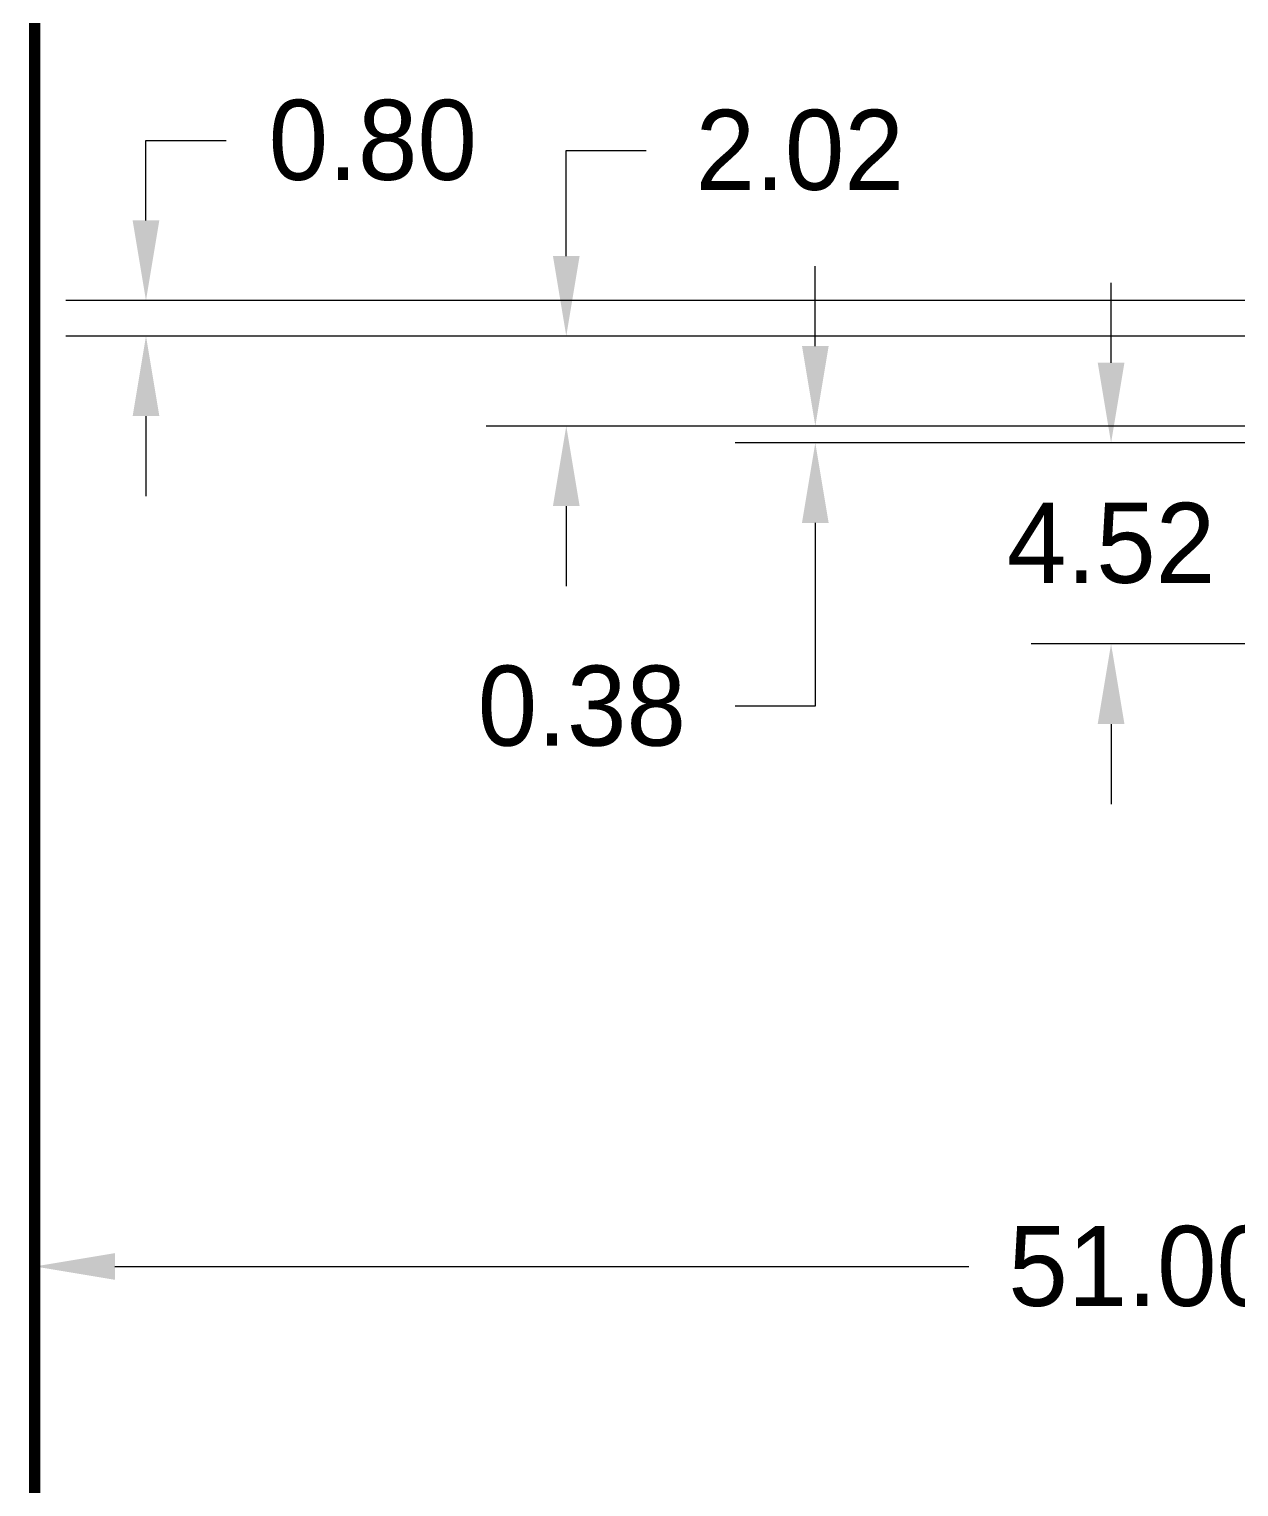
# Model space of a CAD drawing. Extents: x -8 to 251, y -10 to 232.
# Drawn here: x 4.87 to 32.07, y 72.54 to 105.33 of the extents above; entities that cross this region are included whole.
import ezdxf

# ---------------------------------------------------------------- set-up
doc = ezdxf.new("R2010")
doc.units = 0
doc.header["$MEASUREMENT"] = 0
doc.layers.get('0').update_dxf_attribs({"linetype": 'CONTINUOUS'})
doc.layers.get('Defpoints').update_dxf_attribs({"linetype": 'CONTINUOUS'})
doc.layers.add('BOARDOUTLINE', color=7, linetype='CONTINUOUS')
doc.dimstyles.new('Annotative', dxfattribs={"dimtxt": 0.18, "dimasz": 0.18, "dimexe": 0.18, "dimexo": 0.0625, "dimgap": 0.09, "dimtad": 0, "dimtih": 1, "dimtoh": 1, "dimzin": 0, "dimdsep": 46, "dimtxsty": 'Standard', "dimcen": 0.09, "dimadec": 0, "dimazin": 0, "dimtfac": 1, "dimtofl": 0, "dimtmove": 0, "dimatfit": 3, "dimfxl": 1, "dimtolj": 1, "dimtzin": 0, "dimarcsym": 0})

# ---------------------------------------------------------------- blocks, each defined once
blk = doc.blocks.new('*D52')
at = {"color": 0, "linetype": 'Continuous', "lineweight": -2}
for p, q in [((5, 88.575), (5, 75.7)), ((56, 80.375), (56, 75.7)), ((6.8, 77.5), (26, 77.5)), ((54.2, 77.5), (33.8, 77.5))]:
    blk.add_line(p, q, dxfattribs=at)
at = {"color": 0, "linetype": 'Continuous'}
for points in [[(6.8, 77.8), (6.8, 77.2), (5, 77.5)], [(54.2, 77.8), (54.2, 77.2), (56, 77.5)]]:
    blk.add_solid(points, dxfattribs=at)
at = {"layer": 'Defpoints', "color": 0, "linetype": 'Continuous'}
for p in [(5, 89.2), (56, 81), (5, 77.5)]:
    blk.add_point(p, dxfattribs=at)
at = {"color": 0, "linetype": 'Continuous', "insert": (29.9, 77.5), "char_height": 1.8, "attachment_point": 5}
blk.add_mtext('\\A1;51.00', dxfattribs=at)
blk = doc.blocks.new('*D76')
at = {"color": 0, "linetype": 'Continuous', "lineweight": -2}
for p, q in [((29.2, 97.824), (29.2, 99.624)), ((91.905, 96.024), (27.4, 96.024)), ((75.235, 91.5), (27.4, 91.5)), ((29.2, 89.7), (29.2, 87.9))]:
    blk.add_line(p, q, dxfattribs=at)
at = {"color": 0, "linetype": 'Continuous'}
for points in [[(28.9, 97.824), (29.5, 97.824), (29.2, 96.024)], [(28.9, 89.7), (29.5, 89.7), (29.2, 91.5)]]:
    blk.add_solid(points, dxfattribs=at)
at = {"layer": 'Defpoints', "color": 0, "linetype": 'Continuous'}
for p in [(92.53, 96.024), (29.2, 91.5), (75.86, 91.5)]:
    blk.add_point(p, dxfattribs=at)
at = {"color": 0, "linetype": 'Continuous', "insert": (29.2, 93.762), "char_height": 1.8, "attachment_point": 5}
blk.add_mtext('\\A1;4.52', dxfattribs=at)
blk = doc.blocks.new('*D77')
at = {"color": 0, "linetype": 'Continuous', "lineweight": -2}
for p, q in [((22.55, 98.2), (22.55, 100)), ((82.355, 96.4), (20.75, 96.4)), ((91.905, 96.024), (20.75, 96.024)), ((22.55, 94.224), (22.55, 90.1)), ((22.55, 90.1), (20.75, 90.1))]:
    blk.add_line(p, q, dxfattribs=at)
at = {"color": 0, "linetype": 'Continuous'}
for points in [[(22.25, 98.2), (22.85, 98.2), (22.55, 96.4)], [(22.25, 94.224), (22.85, 94.224), (22.55, 96.024)]]:
    blk.add_solid(points, dxfattribs=at)
at = {"layer": 'Defpoints', "color": 0, "linetype": 'Continuous'}
for p in [(82.98, 96.4), (22.55, 96.024), (92.53, 96.024)]:
    blk.add_point(p, dxfattribs=at)
at = {"color": 0, "linetype": 'Continuous', "insert": (17.3, 90.1), "char_height": 1.8, "attachment_point": 5}
blk.add_mtext('\\A1;0.38', dxfattribs=at)
blk = doc.blocks.new('*D78')
at = {"color": 0, "linetype": 'Continuous', "lineweight": -2}
for p, q in [((16.95, 100.224), (16.95, 102.6)), ((16.95, 102.6), (18.75, 102.6)), ((82.185, 98.424), (15.15, 98.424)), ((82.355, 96.4), (15.15, 96.4)), ((16.95, 94.6), (16.95, 92.8))]:
    blk.add_line(p, q, dxfattribs=at)
at = {"color": 0, "linetype": 'Continuous'}
for points in [[(16.65, 100.224), (17.25, 100.224), (16.95, 98.424)], [(16.65, 94.6), (17.25, 94.6), (16.95, 96.4)]]:
    blk.add_solid(points, dxfattribs=at)
at = {"layer": 'Defpoints', "color": 0, "linetype": 'Continuous'}
for p in [(16.95, 98.424), (82.81, 98.424), (82.98, 96.4)]:
    blk.add_point(p, dxfattribs=at)
at = {"color": 0, "linetype": 'Continuous', "insert": (22.2, 102.6), "char_height": 1.8, "attachment_point": 5}
blk.add_mtext('\\A1;2.02', dxfattribs=at)
blk = doc.blocks.new('*D79')
at = {"color": 0, "linetype": 'Continuous', "lineweight": -2}
for p, q in [((7.5, 101.024), (7.5, 102.824)), ((7.5, 102.824), (9.3, 102.824)), ((74.685, 99.224), (5.7, 99.224)), ((82.185, 98.424), (5.7, 98.424)), ((7.5, 96.624), (7.5, 94.824))]:
    blk.add_line(p, q, dxfattribs=at)
at = {"color": 0, "linetype": 'Continuous'}
for points in [[(7.2, 101.024), (7.8, 101.024), (7.5, 99.224)], [(7.2, 96.624), (7.8, 96.624), (7.5, 98.424)]]:
    blk.add_solid(points, dxfattribs=at)
at = {"layer": 'Defpoints', "color": 0, "linetype": 'Continuous'}
for p in [(7.5, 99.224), (75.31, 99.224), (82.81, 98.424)]:
    blk.add_point(p, dxfattribs=at)
at = {"color": 0, "linetype": 'Continuous', "insert": (12.6, 102.824), "char_height": 1.8, "attachment_point": 5}
blk.add_mtext('\\A1;0.80', dxfattribs=at)

msp = doc.modelspace()

# ---------------------------------------------------------------- linework, layer by layer
at = {"layer": 'BOARDOUTLINE', "const_width": 0.254}
msp.add_lwpolyline([(5, 5), (181.53, 5), (181.53, 145.5), (67.5, 145.5), (23.5, 145.5), (5, 145.5), (5, 5)], dxfattribs=at)

# ---------------------------------------------------------------- dimensions: what is measured, and where the dimension line sits
at = {"color": 1, "linetype": 'Continuous'}
for base, p1, p2, picture, middle in [((7.5, 99.224), (82.81, 98.424), (75.31, 99.224), '*D79', (12.6, 102.824)), ((16.95, 98.424), (82.98, 96.4), (82.81, 98.424), '*D78', (22.2, 102.6)), ((22.55, 96.024), (82.98, 96.4), (92.53, 96.024), '*D77', (17.3, 90.1)), ((29.2, 91.5), (92.53, 96.024), (75.86, 91.5), '*D76', (29.2, 93.762))]:
    dim = msp.add_linear_dim(base=base, p1=p1, p2=p2, angle=90, dimstyle='Annotative', dxfattribs=at)
    dim.commit()
    dim.dimension.update_dxf_attribs({"geometry": picture, "text_midpoint": middle, "dimtype": 160})
dim = msp.add_linear_dim(base=(5, 77.5), p1=(56, 81), p2=(5, 89.2), dimstyle='Annotative', dxfattribs=at)
dim.commit()
dim.dimension.update_dxf_attribs({"geometry": '*D52', "text_midpoint": (29.9, 77.5), "dimtype": 160})

doc.saveas('drawing.dxf')
